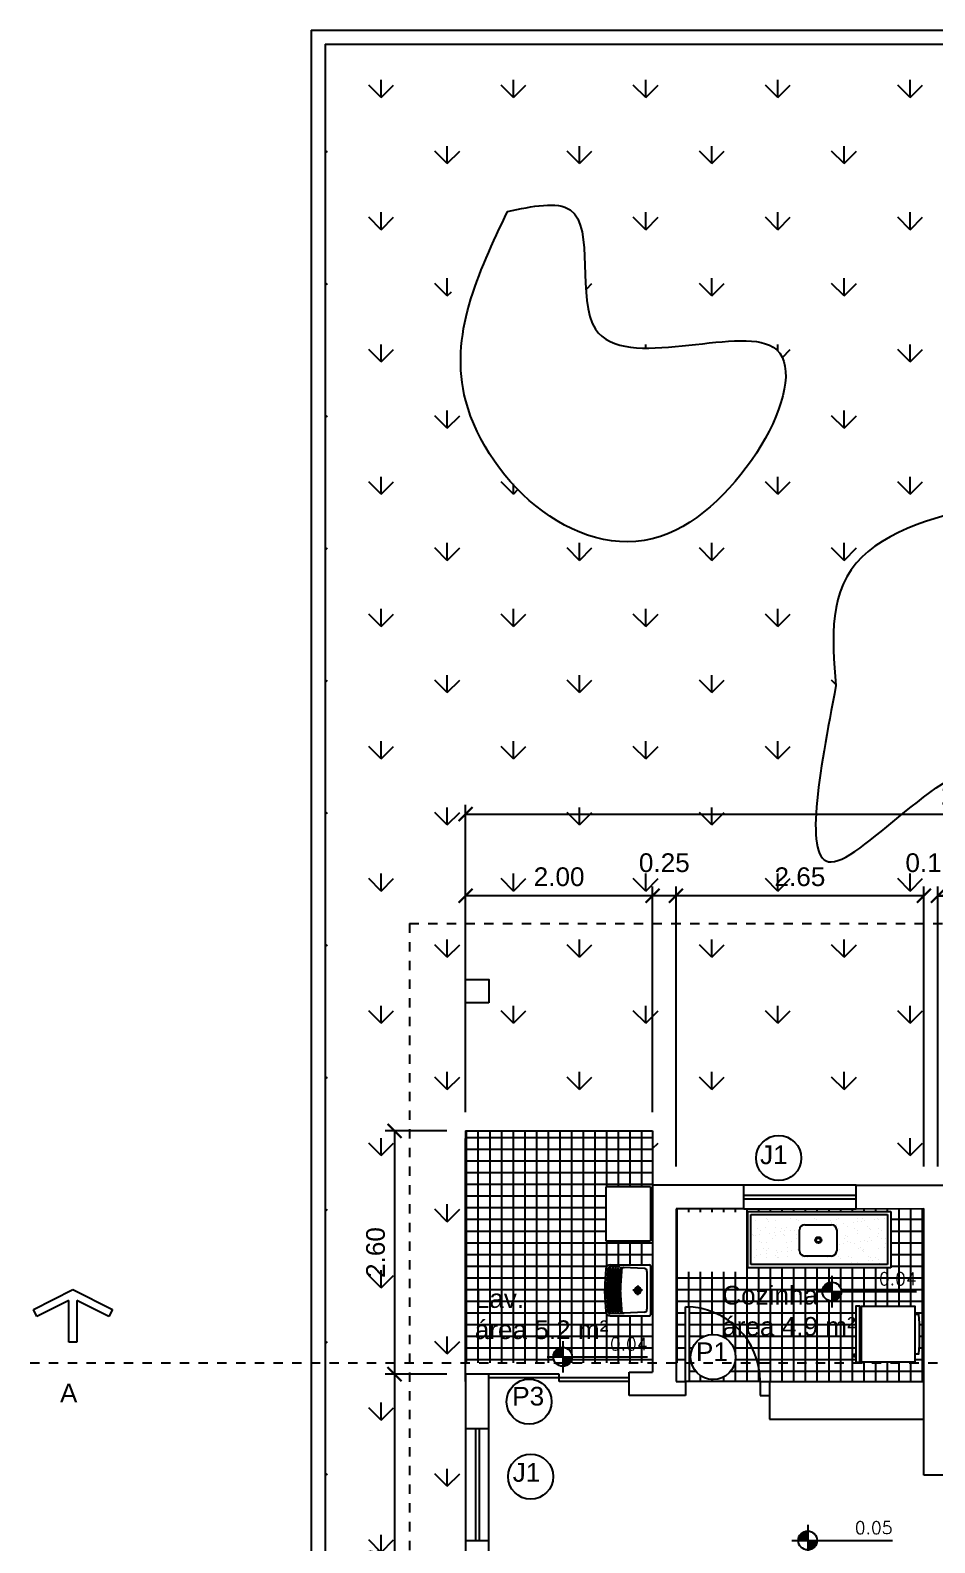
# Model space of a CAD drawing. Header units: inches. Extents: x -3 to 192, y -7 to 80.
# Drawn here: x 10.23 to 19.91, y 21.62 to 37.8 of the extents above; entities that cross this region are included whole.
import ezdxf
from ezdxf.enums import TextEntityAlignment as Align

# ---------------------------------------------------------------- set-up
doc = ezdxf.new("R2010")
doc.units = ezdxf.units.IN
doc.header["$LTSCALE"] = 0.001
doc.header["$MEASUREMENT"] = 0
doc.linetypes.add('ACAD_ISO10W100', pattern=[18, 12, -3, 0, -3])
doc.linetypes.add('HIDDEN2', pattern=[0.1875, 0.125, -0.0625])
for name, color, linetype in [('ESQUADRIAS', 3, 'Continuous'), ('HACHURA', 251, 'Continuous'), ('M', 7, 'Continuous'), ('MOBILIÁRIO', 1, 'Continuous'), ('PAREDES', 4, 'Continuous'), ('PISO', 2, 'Continuous'), ('PROJEÇÕES', 253, 'HIDDEN2'), ('SIMBOLOS', 1, 'Continuous'), ('TEXTOS E COTAS', 251, 'Continuous'), ('VEGETAÇÃO', 90, 'Continuous')]:
    doc.layers.add(name, color=color, linetype=linetype)
doc.styles.add('1 100 ANATOÇÕES', font='arial.ttf', dxfattribs={"height": 0.2})
doc.styles.add('ROMANS', font='romans')
doc.styles.get("Standard").update_dxf_attribs({"font": 'arial.ttf'})
doc.dimstyles.new('1 100 COTAS', dxfattribs={"dimtxt": 0.2, "dimasz": 0.15, "dimexe": 0.1, "dimexo": 0.2, "dimgap": 0.1, "dimtad": 1, "dimzin": 0, "dimdsep": 46, "dimtxsty": 'Standard', "dimblk": 'ARCHTICK', "dimcen": 0.09, "dimadec": 0, "dimazin": 0, "dimtfac": 1, "dimtofl": 0, "dimtmove": 2, "dimatfit": 3, "dimfxl": 1, "dimtolj": 1, "dimtzin": 0, "dimarcsym": 0})
pattern_1 = [(90, (-56.72496, -61.91794), (-0.7071068, 0.7071068), [0.1875, -1.2267136]), (45, (-56.725, -61.9179), (-0.707107, 0.707107), [0.1875, -0.8125]), (135, (-56.725, -61.9179), (-0.707107, -0.707107), [0.1875, -0.8125])]
pattern_2 = [(90, (-56.72496, -61.91794), (-0.125, 0), []), (180, (-56.72496, -61.91794), (-1e-17, -0.125), [])]

# ---------------------------------------------------------------- blocks, each defined once
blk = doc.blocks.new('geladeira_01')
for points in [[(0.201, -0.046), (0.201, -0.007), (0.111, 0), (-0.111, 0), (-0.201, -0.007), (-0.201, -0.046)], [(-0.265, -0.605), (-0.265, -0.591)], [(0.266, -0.591), (0.266, -0.605)]]:
    blk.add_lwpolyline(points)
for points in [[(0.285, -0.046), (0.285, -0.591), (-0.285, -0.591), (-0.285, -0.046)], [(0.285, -0.605), (-0.285, -0.605), (-0.285, -0.646), (0.285, -0.646)], [(0.206, -0.646), (0.206, -0.668), (0.228, -0.668), (0.228, -0.646)]]:
    blk.add_lwpolyline(points, close=True)
blk = doc.blocks.new('pia_05')
at = {"layer": 'MOBILIÁRIO', "linetype": 'Continuous'}
for p, q in [((-0.7, 0.55), (0.7, 0.55)), ((-0.7, 0), (-0.7, 0.55)), ((-0.67, 0.52), (0.67, 0.52)), ((-0.67, 0.03), (-0.67, 0.52)), ((-0.657, 0.511), (-0.657, 0.511)), ((-0.627, 0.467), (-0.627, 0.467)), ((-0.522, 0.481), (-0.522, 0.481)), ((-0.508, 0.468), (-0.508, 0.468)), ((-0.494, 0.456), (-0.494, 0.456)), ((-0.432, 0.466), (-0.432, 0.466)), ((-0.284, 0.481), (-0.284, 0.481)), ((-0.226, 0.474), (-0.226, 0.474)), ((-0.199, 0.462), (-0.199, 0.462)), ((-0.047, 0.482), (-0.047, 0.482)), ((-0.027, 0.476), (-0.027, 0.476)), ((0.106, 0.459), (0.106, 0.459)), ((0.12, 0.446), (0.12, 0.446)), ((0.168, 0.475), (0.168, 0.475)), ((0.19, 0.482), (0.19, 0.482)), ((0.337, 0.445), (0.337, 0.445)), ((0.349, 0.513), (0.349, 0.513)), ((0.374, 0.483), (0.374, 0.483)), ((0.377, 0.45), (0.377, 0.45)), ((0.416, 0.452), (0.416, 0.452)), ((0.428, 0.482), (0.428, 0.482)), ((0.439, 0.458), (0.439, 0.458)), ((0.543, 0.472), (0.543, 0.472)), ((0.573, 0.485), (0.573, 0.485)), ((0.582, 0.477), (0.582, 0.477)), ((0.644, 0.485), (0.644, 0.485)), ((0.645, 0.519), (0.645, 0.519)), ((0.665, 0.483), (0.665, 0.483)), ((0.67, 0.52), (0.67, 0.03)), ((0.7, 0.55), (0.7, 0)), ((-0.657, 0.328), (-0.657, 0.328)), ((-0.648, 0.315), (-0.648, 0.315)), ((-0.622, 0.32), (-0.622, 0.32)), ((-0.608, 0.384), (-0.608, 0.384)), ((-0.587, 0.323), (-0.587, 0.323)), ((-0.576, 0.364), (-0.576, 0.364)), ((-0.524, 0.396), (-0.524, 0.396)), ((-0.483, 0.337), (-0.483, 0.337)), ((-0.443, 0.342), (-0.443, 0.342)), ((-0.428, 0.395), (-0.428, 0.395)), ((-0.427, 0.319), (-0.427, 0.319)), ((-0.381, 0.35), (-0.381, 0.35)), ((-0.371, 0.384), (-0.371, 0.384)), ((-0.352, 0.325), (-0.352, 0.325)), ((-0.339, 0.364), (-0.339, 0.364)), ((-0.338, 0.312), (-0.338, 0.312)), ((-0.324, 0.398), (-0.324, 0.398)), ((-0.278, 0.364), (-0.278, 0.364)), ((-0.238, 0.369), (-0.238, 0.369)), ((-0.221, 0.327), (-0.221, 0.327)), ((-0.193, 0.164), (-0.193, 0.371)), ((-0.143, 0.421), (0.121, 0.421)), ((0.171, 0.371), (0.171, 0.164)), ((0.172, 0.423), (0.172, 0.423)), ((0.173, 0.328), (0.173, 0.328)), ((0.187, 0.385), (0.187, 0.385)), ((0.234, 0.431), (0.234, 0.431)), ((0.262, 0.316), (0.262, 0.316)), ((0.276, 0.407), (0.276, 0.407)), ((0.277, 0.303), (0.277, 0.303)), ((0.341, 0.386), (0.341, 0.386)), ((0.373, 0.365), (0.373, 0.365)), ((0.379, 0.336), (0.379, 0.336)), ((0.471, 0.406), (0.471, 0.406)), ((0.492, 0.383), (0.492, 0.383)), ((0.506, 0.37), (0.506, 0.37)), ((0.572, 0.309), (0.572, 0.309)), ((0.578, 0.338), (0.578, 0.338)), ((0.579, 0.386), (0.579, 0.386)), ((0.611, 0.366), (0.611, 0.366)), ((-0.617, 0.174), (-0.617, 0.174)), ((-0.581, 0.258), (-0.581, 0.258)), ((-0.567, 0.246), (-0.567, 0.246)), ((-0.546, 0.193), (-0.546, 0.193)), ((-0.519, 0.249), (-0.519, 0.249)), ((-0.514, 0.173), (-0.514, 0.173)), ((-0.501, 0.185), (-0.501, 0.185)), ((-0.46, 0.29), (-0.46, 0.29)), ((-0.422, 0.173), (-0.422, 0.173)), ((-0.413, 0.149), (-0.413, 0.149)), ((-0.373, 0.154), (-0.373, 0.154)), ((-0.32, 0.251), (-0.32, 0.251)), ((-0.311, 0.162), (-0.311, 0.162)), ((-0.309, 0.194), (-0.309, 0.194)), ((-0.277, 0.173), (-0.277, 0.173)), ((-0.271, 0.252), (-0.271, 0.252)), ((-0.223, 0.29), (-0.223, 0.29)), ((-0.217, 0.18), (-0.217, 0.18)), ((-0.208, 0.176), (-0.208, 0.176)), ((-0.196, 0.182), (-0.196, 0.182)), ((0.178, 0.182), (0.178, 0.182)), ((0.198, 0.174), (0.198, 0.174)), ((0.203, 0.23), (0.203, 0.23)), ((0.242, 0.235), (0.242, 0.235)), ((0.252, 0.291), (0.252, 0.291)), ((0.281, 0.26), (0.281, 0.26)), ((0.304, 0.243), (0.304, 0.243)), ((0.343, 0.242), (0.343, 0.242)), ((0.384, 0.189), (0.384, 0.189)), ((0.403, 0.195), (0.403, 0.195)), ((0.408, 0.257), (0.408, 0.257)), ((0.419, 0.173), (0.419, 0.173)), ((0.433, 0.16), (0.433, 0.16)), ((0.435, 0.175), (0.435, 0.175)), ((0.447, 0.262), (0.447, 0.262)), ((0.475, 0.26), (0.475, 0.26)), ((0.489, 0.292), (0.489, 0.292)), ((0.509, 0.27), (0.509, 0.27)), ((0.583, 0.192), (0.583, 0.192)), ((0.613, 0.284), (0.613, 0.284)), ((0.64, 0.195), (0.64, 0.195)), ((0.648, 0.24), (0.648, 0.24)), ((0.652, 0.289), (0.652, 0.289)), ((0.662, 0.227), (0.662, 0.227)), ((0.7, 0), (-0.7, 0)), ((0.67, 0.03), (-0.67, 0.03)), ((-0.654, 0.048), (-0.654, 0.048)), ((-0.64, 0.036), (-0.64, 0.036)), ((-0.636, 0.099), (-0.636, 0.099)), ((-0.618, 0.122), (-0.618, 0.122)), ((-0.578, 0.127), (-0.578, 0.127)), ((-0.516, 0.135), (-0.516, 0.135)), ((-0.514, 0.102), (-0.514, 0.102)), ((-0.425, 0.115), (-0.425, 0.115)), ((-0.411, 0.102), (-0.411, 0.102)), ((-0.399, 0.099), (-0.399, 0.099)), ((-0.344, 0.042), (-0.344, 0.042)), ((-0.315, 0.105), (-0.315, 0.105)), ((-0.212, 0.033), (-0.212, 0.033)), ((-0.161, 0.1), (-0.161, 0.1)), ((0.121, 0.114), (-0.143, 0.114)), ((-0.12, 0.104), (-0.12, 0.104)), ((-0.115, 0.109), (-0.115, 0.109)), ((-0.039, 0.039), (-0.039, 0.039)), ((-0.012, 0.036), (-0.012, 0.036)), ((0.076, 0.1), (0.076, 0.1)), ((0.086, 0.111), (0.086, 0.111)), ((0.183, 0.035), (0.183, 0.035)), ((0.19, 0.106), (0.19, 0.106)), ((0.204, 0.093), (0.204, 0.093)), ((0.27, 0.032), (0.27, 0.032)), ((0.273, 0.042), (0.273, 0.042)), ((0.285, 0.114), (0.285, 0.114)), ((0.312, 0.047), (0.312, 0.047)), ((0.313, 0.1), (0.313, 0.1)), ((0.374, 0.055), (0.374, 0.055)), ((0.388, 0.042), (0.388, 0.042)), ((0.478, 0.069), (0.478, 0.069)), ((0.48, 0.113), (0.48, 0.113)), ((0.499, 0.099), (0.499, 0.099)), ((0.518, 0.074), (0.518, 0.074)), ((0.551, 0.101), (0.551, 0.101)), ((0.58, 0.082), (0.58, 0.082)), ((0.588, 0.045), (0.588, 0.045))]:
    blk.add_line(p, q, dxfattribs=at)
for radius in [0.03, 0.02]:
    blk.add_circle((-0.009, 0.27), radius, dxfattribs=at)
for centre, start, end in [((-0.143, 0.371), 90, 180), ((0.121, 0.371), 0, 90), ((-0.143, 0.164), 180, 270), ((0.121, 0.164), 270, 0)]:
    blk.add_arc(centre, 0.05, start, end, dxfattribs=at)
blk = doc.blocks.new('TANQUES 18 LITROS')
for p, q in [((3515.5, 1556.6), (3515.5, 1598.9)), ((3516.5, 1599.9), (3569.1, 1599.9)), ((3519.4, 1593), (3518.4, 1571.4)), ((3522.5, 1596), (3563.1, 1596)), ((3566.3, 1593), (3567.2, 1571.4)), ((3570.1, 1556.6), (3570.1, 1598.9)), ((3518.2, 1567.1), (3518.4, 1571.7)), ((3521.1, 1568.9), (3520.6, 1568.9)), ((3564.5, 1568.9), (3565, 1568.9)), ((3567.4, 1567.1), (3567.2, 1571.7)), ((3518.2, 1567.1), (3517.8, 1556.8)), ((3539.5, 1553), (3542.8, 1553)), ((3539.7, 1554.6), (3542.8, 1554.6)), ((3539.9, 1556.3), (3542.8, 1556.3)), ((3540, 1557.4), (3542.8, 1557.4)), ((3540.2, 1559.1), (3542.8, 1559.1)), ((3540.3, 1560.2), (3542.8, 1560.2)), ((3540.5, 1561.9), (3542.8, 1561.9)), ((3540.6, 1562.9), (3542.8, 1562.9)), ((3540.8, 1564.7), (3542.8, 1564.7)), ((3541, 1565.9), (3542.8, 1565.9)), ((3541.2, 1567.6), (3542.8, 1567.6)), ((3544.5, 1567.6), (3542.8, 1567.6)), ((3544.7, 1565.9), (3542.8, 1565.9)), ((3544.8, 1564.7), (3542.8, 1564.7)), ((3545, 1562.9), (3542.8, 1562.9)), ((3545.1, 1561.9), (3542.8, 1561.9)), ((3545.3, 1560.2), (3542.8, 1560.2)), ((3545.4, 1559.1), (3542.8, 1559.1)), ((3545.6, 1557.4), (3542.8, 1557.4)), ((3545.7, 1556.3), (3542.8, 1556.3)), ((3545.9, 1554.6), (3542.8, 1554.6)), ((3546.1, 1553), (3542.8, 1553)), ((3567.4, 1567.1), (3567.8, 1556.8)), ((3539.3, 1550.9), (3542.8, 1550.9)), ((3546.3, 1550.9), (3542.8, 1550.9))]:
    blk.add_line(p, q)
at = {"ltscale": 4}
for p, q in [((3537.7, 1586.2), (3542.8, 1586.2)), ((3542.8, 1591.3), (3542.8, 1581)), ((3548, 1586.2), (3542.8, 1586.2))]:
    blk.add_line(p, q, dxfattribs=at)
for centre, radius, start, end in [((3516.5, 1598.9), 1, 90, 180), ((3522.5, 1592.9), 3.15, 90, 177.5085), ((3542.8, 1586.2), 3.58, 90, 270), ((3542.8, 1586.2), 2.3, 90, 270), ((3542.8, 1586.2), 3.58, 270, 90), ((3542.8, 1586.2), 2.3, 270, 90), ((3563.1, 1592.9), 3.15, 2.4915, 90), ((3569.1, 1598.9), 1, 0, 90), ((3520.8, 1571.3), 2.36, 177.5085, 264.9953), ((3520.9, 1568.1), 0.893, 97.8745, 279.6393), ((3573.2, 2208.6), 641.8, 265.3505, 267.1409), ((3512.5, 2208.6), 641.8, 272.8591, 274.6495), ((3564.8, 1568.1), 0.893, 260.3607, 82.1255), ((3564.8, 1571.3), 2.36, 275.0047, 2.4915), ((3520, 1556.7), 4.52, 179.4533, 257.4084), ((3520.1, 1556.7), 2.36, 177.5085, 265.3505), ((3520.1, 1556.7), 0.867, 82.2737, 268.4273), ((3520.2, 1559.6), 0.889, 76.4468, 274.2542), ((3520.4, 1562.4), 0.898, 69.8209, 280.8801), ((3520.6, 1565.1), 0.9, 69.465, 281.236), ((3573.2, 2208.6), 656.5, 265.3505, 267.0636), ((3573.2, 2208.6), 654.9, 265.3505, 267.0717), ((3573.2, 2208.6), 653.2, 265.3505, 267.0807), ((3573.2, 2208.6), 652.1, 265.3505, 267.0864), ((3573.2, 2208.6), 649.3, 265.3505, 267.1012), ((3573.2, 2208.6), 650.3, 265.3505, 267.0956), ((3573.2, 2208.6), 647.5, 265.3505, 267.1103), ((3573.2, 2208.6), 646.5, 265.3505, 267.1159), ((3573.2, 2208.6), 644.8, 265.3505, 267.1251), ((3573.2, 2208.6), 643.6, 265.3505, 267.1315), ((3512.5, 2208.6), 643.6, 272.8685, 274.6495), ((3512.5, 2208.6), 644.8, 272.8749, 274.6495), ((3512.5, 2208.6), 646.5, 272.8841, 274.6495), ((3512.5, 2208.6), 647.5, 272.8897, 274.6495), ((3512.5, 2208.6), 649.3, 272.8988, 274.6495), ((3512.5, 2208.6), 650.3, 272.9044, 274.6495), ((3512.5, 2208.6), 652.1, 272.9136, 274.6495), ((3512.5, 2208.6), 653.2, 272.9193, 274.6495), ((3512.5, 2208.6), 654.9, 272.9283, 274.6495), ((3512.5, 2208.6), 656.5, 272.9364, 274.6495), ((3565, 1565.1), 0.9, 258.764, 110.535), ((3565.3, 1562.4), 0.898, 259.1199, 110.1791), ((3565.4, 1559.6), 0.889, 265.7458, 103.5532), ((3565.5, 1556.7), 0.867, 271.5727, 97.7263), ((3565.5, 1556.7), 2.36, 274.6495, 2.4915), ((3565.6, 1556.7), 4.52, 282.5916, 0.5467), ((3573.2, 2208.6), 658.6, 265.2858, 267.0528), ((3512.5, 2208.6), 658.6, 272.9472, 274.7142)]:
    blk.add_arc(centre, radius, start, end)
blk = doc.blocks.new('Cota002')
at = {"layer": 'SIMBOLOS'}
for p, q in [((0, 0.25), (0, -0.25)), ((-0.25, 0), (1.35, 0))]:
    blk.add_line(p, q, dxfattribs=at)
at = {"layer": 'SIMBOLOS', "const_width": 0.15}
for points in [[(0, 0.075, 0.414214), (-0.075, 0, 1)], [(0, -0.075, 0.414214), (0.075, 0, 1)]]:
    blk.add_lwpolyline(points, format="xyb", dxfattribs=at)
at = {"layer": 'SIMBOLOS'}
blk.add_circle((0, 0), 0.15, dxfattribs=at)
at = {"layer": 'SIMBOLOS', "color": 7, "style": 'ROMANS'}
blk.add_attdef('COTA', text='', height=0.2, dxfattribs=at).set_placement((1.35, 0.104), align=Align.RIGHT)
blk = doc.blocks.new('_ArchTick')
at = {"color": 0, "linetype": 'ByBlock', "const_width": 0.15}
blk.add_lwpolyline([(-0.5, -0.5), (0.5, 0.5)], dxfattribs=at)
blk = doc.blocks.new('*D18')
at = {"layer": 'Defpoints', "color": 0, "transparency": 16777216}
for p in [(19.939, 28.542), (22.539, 27.646), (19.939, 25.446)]:
    blk.add_point(p, dxfattribs=at)
at = {"layer": 'TEXTOS E COTAS', "color": 0, "lineweight": -2, "transparency": 16777216}
for p, q in [((19.939, 25.646), (19.939, 28.642)), ((22.539, 27.846), (22.539, 28.642)), ((22.539, 28.542), (19.939, 28.542))]:
    blk.add_line(p, q, dxfattribs=at)
at = {"layer": 'TEXTOS E COTAS', "color": 0, "lineweight": -2, "transparency": 16777216, "xscale": 0.15, "yscale": 0.15, "zscale": 0.15, "rotation": 180}
blk.add_blockref('_ArchTick', (19.939, 28.542), dxfattribs=at)
at = {"layer": 'TEXTOS E COTAS', "color": 0, "lineweight": -2, "transparency": 16777216, "xscale": 0.15, "yscale": 0.15, "zscale": 0.15}
blk.add_blockref('_ArchTick', (22.539, 28.542), dxfattribs=at)
at = {"layer": 'TEXTOS E COTAS', "color": 0, "transparency": 16777216, "insert": (21.239, 28.744), "char_height": 0.2, "attachment_point": 5}
blk.add_mtext('\\A1;2.60', dxfattribs=at)
blk = doc.blocks.new('*D19')
at = {"layer": 'Defpoints', "color": 0, "transparency": 16777216}
for p in [(19.789, 28.542), (19.789, 25.446), (19.939, 25.446)]:
    blk.add_point(p, dxfattribs=at)
at = {"layer": 'TEXTOS E COTAS', "color": 0, "lineweight": -2, "transparency": 16777216}
for p, q in [((19.789, 25.646), (19.789, 28.642)), ((19.939, 25.646), (19.939, 28.642)), ((19.789, 28.542), (19.639, 28.542)), ((19.939, 28.542), (20.089, 28.542))]:
    blk.add_line(p, q, dxfattribs=at)
at = {"layer": 'TEXTOS E COTAS', "color": 0, "lineweight": -2, "transparency": 16777216, "xscale": 0.15, "yscale": 0.15, "zscale": 0.15}
blk.add_blockref('_ArchTick', (19.789, 28.542), dxfattribs=at)
at = {"layer": 'TEXTOS E COTAS', "color": 0, "lineweight": -2, "transparency": 16777216, "xscale": 0.15, "yscale": 0.15, "zscale": 0.15, "rotation": 180}
blk.add_blockref('_ArchTick', (19.939, 28.542), dxfattribs=at)
at = {"layer": 'TEXTOS E COTAS', "color": 0, "transparency": 16777216, "insert": (19.864, 28.894), "char_height": 0.2, "attachment_point": 5}
blk.add_mtext('\\A1;0.15', dxfattribs=at)
blk = doc.blocks.new('*D20')
at = {"layer": 'Defpoints', "color": 0, "transparency": 16777216}
for p in [(17.139, 28.542), (17.139, 26.028), (19.789, 25.446)]:
    blk.add_point(p, dxfattribs=at)
at = {"layer": 'TEXTOS E COTAS', "color": 0, "lineweight": -2, "transparency": 16777216}
for p, q in [((17.139, 26.228), (17.139, 28.642)), ((19.789, 25.646), (19.789, 28.642)), ((19.789, 28.542), (17.139, 28.542))]:
    blk.add_line(p, q, dxfattribs=at)
at = {"layer": 'TEXTOS E COTAS', "color": 0, "lineweight": -2, "transparency": 16777216, "xscale": 0.15, "yscale": 0.15, "zscale": 0.15, "rotation": 180}
blk.add_blockref('_ArchTick', (17.139, 28.542), dxfattribs=at)
at = {"layer": 'TEXTOS E COTAS', "color": 0, "lineweight": -2, "transparency": 16777216, "xscale": 0.15, "yscale": 0.15, "zscale": 0.15}
blk.add_blockref('_ArchTick', (19.789, 28.542), dxfattribs=at)
at = {"layer": 'TEXTOS E COTAS', "color": 0, "transparency": 16777216, "insert": (18.464, 28.744), "char_height": 0.2, "attachment_point": 5}
blk.add_mtext('\\A1;2.65', dxfattribs=at)
blk = doc.blocks.new('*D21')
at = {"layer": 'Defpoints', "color": 0, "transparency": 16777216}
for p in [(16.889, 28.542), (16.889, 26.027), (17.139, 25.446)]:
    blk.add_point(p, dxfattribs=at)
at = {"layer": 'TEXTOS E COTAS', "color": 0, "lineweight": -2, "transparency": 16777216}
for p, q in [((16.889, 26.227), (16.889, 28.642)), ((17.139, 25.646), (17.139, 28.642)), ((17.139, 28.542), (16.889, 28.542))]:
    blk.add_line(p, q, dxfattribs=at)
at = {"layer": 'TEXTOS E COTAS', "color": 0, "lineweight": -2, "transparency": 16777216, "xscale": 0.15, "yscale": 0.15, "zscale": 0.15, "rotation": 180}
blk.add_blockref('_ArchTick', (16.889, 28.542), dxfattribs=at)
at = {"layer": 'TEXTOS E COTAS', "color": 0, "lineweight": -2, "transparency": 16777216, "xscale": 0.15, "yscale": 0.15, "zscale": 0.15}
blk.add_blockref('_ArchTick', (17.139, 28.542), dxfattribs=at)
at = {"layer": 'TEXTOS E COTAS', "color": 0, "transparency": 16777216, "insert": (17.014, 28.894), "char_height": 0.2, "attachment_point": 5}
blk.add_mtext('\\A1;0.25', dxfattribs=at)
blk = doc.blocks.new('*D22')
at = {"layer": 'Defpoints', "color": 0, "transparency": 16777216}
for p in [(14.889, 28.542), (14.889, 26.027), (16.889, 26.027)]:
    blk.add_point(p, dxfattribs=at)
at = {"layer": 'TEXTOS E COTAS', "color": 0, "lineweight": -2, "transparency": 16777216}
for p, q in [((14.889, 26.227), (14.889, 28.642)), ((16.889, 26.227), (16.889, 28.642)), ((16.889, 28.542), (14.889, 28.542))]:
    blk.add_line(p, q, dxfattribs=at)
at = {"layer": 'TEXTOS E COTAS', "color": 0, "lineweight": -2, "transparency": 16777216, "xscale": 0.15, "yscale": 0.15, "zscale": 0.15, "rotation": 180}
blk.add_blockref('_ArchTick', (14.889, 28.542), dxfattribs=at)
at = {"layer": 'TEXTOS E COTAS', "color": 0, "lineweight": -2, "transparency": 16777216, "xscale": 0.15, "yscale": 0.15, "zscale": 0.15}
blk.add_blockref('_ArchTick', (16.889, 28.542), dxfattribs=at)
at = {"layer": 'TEXTOS E COTAS', "color": 0, "transparency": 16777216, "insert": (15.889, 28.744), "char_height": 0.2, "attachment_point": 5}
blk.add_mtext('\\A1;2.00', dxfattribs=at)
blk = doc.blocks.new('*D23')
at = {"layer": 'Defpoints', "color": 0, "transparency": 16777216}
for p in [(25.739, 29.414), (25.739, 27.646), (14.889, 26.027)]:
    blk.add_point(p, dxfattribs=at)
at = {"layer": 'TEXTOS E COTAS', "color": 0, "lineweight": -2, "transparency": 16777216}
for p, q in [((14.889, 26.227), (14.889, 29.514)), ((25.739, 27.846), (25.739, 29.514)), ((14.889, 29.414), (25.739, 29.414))]:
    blk.add_line(p, q, dxfattribs=at)
at = {"layer": 'TEXTOS E COTAS', "color": 0, "lineweight": -2, "transparency": 16777216, "xscale": 0.15, "yscale": 0.15, "zscale": 0.15, "rotation": 180}
blk.add_blockref('_ArchTick', (14.889, 29.414), dxfattribs=at)
at = {"layer": 'TEXTOS E COTAS', "color": 0, "lineweight": -2, "transparency": 16777216, "xscale": 0.15, "yscale": 0.15, "zscale": 0.15}
blk.add_blockref('_ArchTick', (25.739, 29.414), dxfattribs=at)
at = {"layer": 'TEXTOS E COTAS', "color": 0, "transparency": 16777216, "insert": (20.314, 29.616), "char_height": 0.2, "attachment_point": 5}
blk.add_mtext('\\A1;10.85', dxfattribs=at)
blk = doc.blocks.new('*D36')
at = {"layer": 'Defpoints', "color": 0, "transparency": 16777216}
for p in [(14.889, 26.027), (14.129, 23.427), (14.889, 23.427)]:
    blk.add_point(p, dxfattribs=at)
at = {"layer": 'TEXTOS E COTAS', "color": 0, "lineweight": -2, "transparency": 16777216}
for p, q in [((14.689, 26.027), (14.029, 26.027)), ((14.129, 26.027), (14.129, 23.427)), ((14.689, 23.427), (14.029, 23.427))]:
    blk.add_line(p, q, dxfattribs=at)
at = {"layer": 'TEXTOS E COTAS', "color": 0, "lineweight": -2, "transparency": 16777216, "xscale": 0.15, "yscale": 0.15, "zscale": 0.15}
for p, rotation in [((14.129, 26.027), 90), ((14.129, 23.427), 270)]:
    blk.add_blockref('_ArchTick', p, dxfattribs=dict(at, rotation=rotation))
at = {"layer": 'TEXTOS E COTAS', "color": 0, "transparency": 16777216, "insert": (13.927, 24.727), "char_height": 0.2, "attachment_point": 5, "rotation": 90}
blk.add_mtext('\\A1;2.60', dxfattribs=at)
blk = doc.blocks.new('*D37')
at = {"layer": 'Defpoints', "color": 0, "transparency": 16777216}
for p in [(14.889, 23.427), (14.129, 19.147), (15.139, 19.147)]:
    blk.add_point(p, dxfattribs=at)
at = {"layer": 'TEXTOS E COTAS', "color": 0, "lineweight": -2, "transparency": 16777216}
for p, q in [((14.689, 23.427), (14.029, 23.427)), ((14.129, 23.427), (14.129, 19.147)), ((14.939, 19.147), (14.029, 19.147))]:
    blk.add_line(p, q, dxfattribs=at)
at = {"layer": 'TEXTOS E COTAS', "color": 0, "lineweight": -2, "transparency": 16777216, "xscale": 0.15, "yscale": 0.15, "zscale": 0.15}
for p, rotation in [((14.129, 23.427), 90), ((14.129, 19.147), 270)]:
    blk.add_blockref('_ArchTick', p, dxfattribs=dict(at, rotation=rotation))
at = {"layer": 'TEXTOS E COTAS', "color": 0, "transparency": 16777216, "insert": (13.927, 21.287), "char_height": 0.2, "attachment_point": 5, "rotation": 90}
blk.add_mtext('\\A1;4.28', dxfattribs=at)

msp = doc.modelspace()

# ---------------------------------------------------------------- hatches: boundary and pattern name
at = {"layer": 'HACHURA'}
h = msp.add_hatch(dxfattribs=at)
h.set_pattern_fill('ANSI37', color=8, angle=45)
h.set_pattern_definition(pattern_2)
h.paths.add_polyline_path([(16.889, 25.947), (16.889, 26.027), (14.889, 26.027), (14.889, 25.947), (14.889, 23.547), (15.851, 23.547, -0.177814), (15.827, 23.612, -1), (16.028, 23.612, -0.177814), (16.004, 23.547), (16.889, 23.547)])
h.paths.add_polyline_path([(16.388, 25.431), (16.868, 25.431), (16.868, 24.851), (16.388, 24.851)], flags=16)
h.paths.add_polyline_path([(16.434, 24.595), (16.856, 24.595, -0.414214), (16.866, 24.585), (16.866, 24.059, -0.414214), (16.856, 24.049), (16.435, 24.049, -0.353899), (16.39, 24.085, -0.00771), (16.377, 24.287), (16.377, 24.323), (16.377, 24.358, -0.00771), (16.39, 24.56, -0.348539)], flags=16)
h.paths.add_polyline_path([(16.557, 24.1), (16.557, 24.106, -1.274467), (16.539, 24.104, -0.007771), (16.526, 24.304), (16.526, 24.322), (16.526, 24.341, -0.007771), (16.539, 24.541, -1.015521), (16.557, 24.543), (16.557, 24.545, -0.386371), (16.581, 24.566), (16.539, 24.568), (16.435, 24.573, 0.403225), (16.411, 24.551, 0.007475), (16.398, 24.355), (16.398, 24.322), (16.398, 24.29, 0.007475), (16.411, 24.094, 0.403225), (16.435, 24.072), (16.539, 24.077), (16.583, 24.079, -0.415807)], flags=0)
h.paths.add_polyline_path([(16.444, 24.548, 0.00755), (16.431, 24.352), (16.431, 24.322), (16.431, 24.293, 0.00755), (16.444, 24.097, -1.055197), (16.427, 24.095, -0.00751), (16.414, 24.292), (16.414, 24.322), (16.414, 24.353, -0.00751), (16.427, 24.55, -1.055197)], flags=0)
h.paths.add_polyline_path([(16.455, 24.547, -1.168859), (16.472, 24.546, 0.007615), (16.459, 24.348), (16.459, 24.322), (16.459, 24.297, 0.007615), (16.472, 24.099, -1.168859), (16.455, 24.098, -0.007575), (16.442, 24.295), (16.442, 24.322), (16.442, 24.35, -0.007575)], flags=0)
h.paths.add_polyline_path([(16.483, 24.545, -1.315771), (16.5, 24.544, 0.007679), (16.487, 24.345), (16.487, 24.322), (16.487, 24.3, 0.007679), (16.5, 24.101, -1.315771), (16.483, 24.1, -0.007639), (16.47, 24.298), (16.47, 24.322), (16.47, 24.347, -0.007639)], flags=0)
h.paths.add_polyline_path([(16.51, 24.543, -1.32429), (16.528, 24.542, 0.007743), (16.515, 24.342), (16.515, 24.322), (16.515, 24.303, 0.007743), (16.528, 24.103, -1.32429), (16.51, 24.102, -0.007703), (16.497, 24.301), (16.497, 24.322), (16.497, 24.344, -0.007703)], flags=0)
h.paths.add_polyline_path([(16.694, 24.322, -1), (16.765, 24.322, -1)], flags=0)
h.paths.add_polyline_path([(16.707, 24.322, -1), (16.753, 24.322, -1)], flags=0)
h.paths.add_polyline_path([(16.385, 23.648), (16.868, 23.648), (16.868, 23.85), (16.385, 23.85)], flags=24)
h.paths.add_polyline_path([(14.916, 23.692), (16.455, 23.692), (16.455, 24.438), (14.916, 24.438)], flags=24)
h = msp.add_hatch(dxfattribs=at)
h.set_pattern_fill('ANSI37', color=8, angle=45)
h.set_pattern_definition(pattern_2)
h.paths.add_polyline_path([(19.789, 23.547), (19.789, 25.197), (19.064, 25.196), (17.864, 25.196), (17.139, 25.196), (17.139, 23.547), (17.239, 23.547), (17.239, 24.147), (17.279, 24.147), (17.279, 24.146, -0.328116), (18.014, 23.547)])
h.paths.add_polyline_path([(19.039, 23.637), (19.062, 23.637), (19.062, 24.153), (19.106, 24.153), (19.106, 24.133), (19.121, 24.133), (19.121, 24.153), (19.694, 24.153), (19.694, 24.065), (19.736, 24.065), (19.743, 23.971), (19.743, 23.737), (19.736, 23.642), (19.694, 23.642), (19.694, 23.553), (19.121, 23.553), (19.121, 23.574), (19.106, 23.574), (19.106, 23.553), (19.062, 23.553), (19.062, 23.614), (19.039, 23.614)], flags=16)
h.paths.add_polyline_path([(18.704, 24.309, -1), (18.906, 24.309, -1)], flags=16)
h.paths.add_polyline_path([(18.805, 24.309), (18.755, 24.309, -0.414214), (18.805, 24.36), (18.805, 24.309), (18.856, 24.309, -0.414214), (18.805, 24.259)], flags=0)
h.paths.add_polyline_path([(17.908, 24.565), (17.908, 25.165), (19.435, 25.165), (19.435, 24.565)], flags=16)
h.paths.add_polyline_path([(17.94, 24.597), (17.94, 25.132), (19.402, 25.132), (19.402, 24.597)], flags=0)
h.paths.add_polyline_path([(18.516, 24.689, -0.414214), (18.461, 24.744), (18.461, 24.97, -0.414214), (18.516, 25.024), (18.803, 25.024, -0.414214), (18.858, 24.97), (18.858, 24.744, -0.414214), (18.803, 24.689)], flags=0)
h.paths.add_polyline_path([(17.888, 24.55), (17.801, 24.55), (17.801, 24.522), (17.241, 24.522), (17.241, 24.55), (17.153, 24.55), (17.153, 25.159), (17.888, 25.159)], flags=16)
h.paths.add_polyline_path([(17.804, 24.592), (17.804, 24.592), (17.568, 24.592), (17.474, 24.592), (17.237, 24.592, -0.414214), (17.195, 24.634), (17.195, 24.634), (17.195, 24.854), (17.195, 25.075, -0.411558), (17.237, 25.117), (17.474, 25.117), (17.568, 25.117), (17.804, 25.117, -0.416874), (17.846, 25.075), (17.846, 25.075), (17.846, 25.064), (17.846, 24.644), (17.846, 24.634, -0.414214)], flags=0)
h.paths.add_polyline_path([(18.629, 24.859, -1), (18.694, 24.859, -1)], flags=0)
h.paths.add_polyline_path([(18.64, 24.859, -1), (18.683, 24.859, -1)], flags=0)
h.paths.add_polyline_path([(17.643, 24.723, -1), (17.729, 24.723, -1)], flags=0)
h.paths.add_polyline_path([(17.657, 24.723, -1), (17.715, 24.723, -1)], flags=0)
h.paths.add_polyline_path([(17.628, 24.985, -1), (17.743, 24.985, -1)], flags=0)
h.paths.add_polyline_path([(17.642, 24.985, -1), (17.729, 24.985, -1)], flags=0)
h.paths.add_polyline_path([(17.313, 24.723, -1), (17.399, 24.723, -1)], flags=0)
h.paths.add_polyline_path([(17.327, 24.723, -1), (17.385, 24.723, -1)], flags=0)
h.paths.add_polyline_path([(17.298, 24.985, -1), (17.413, 24.985, -1)], flags=0)
h.paths.add_polyline_path([(17.312, 24.985, -1), (17.399, 24.985, -1)], flags=0)
h.paths.add_polyline_path([(17.279, 24.146), (17.279, 23.547), (17.303, 23.547, -0.066875), (17.295, 23.61, -1), (17.776, 23.61, -0.066875), (17.768, 23.547), (18.014, 23.547, 0.328116)], flags=17)
h.paths.add_polyline_path([(17.57, 23.724), (19.102, 23.724), (19.102, 24.47), (17.57, 24.47)], flags=25)
h = msp.add_hatch(dxfattribs=at)
h.set_pattern_fill('ANSI37', color=8, angle=45)
h.set_pattern_definition(pattern_2)
h.paths.add_polyline_path([(18.014, 23.547), (17.768, 23.547, -0.763123), (17.303, 23.547), (17.279, 23.547), (17.279, 23.347), (18.039, 23.347, 0.063231)])
h.paths.add_polyline_path([(19.789, 23.547), (18.014, 23.547, -0.063231), (18.039, 23.347), (18.139, 23.347), (19.789, 23.347)])
at = {"layer": 'VEGETAÇÃO'}
h = msp.add_hatch(dxfattribs=at)
h.set_pattern_fill('GRASS', color=3)
h.set_pattern_definition(pattern_1)
h.paths.add_polyline_path([(27.239, 37.646), (13.389, 37.646), (13.389, 23.547), (14.289, 23.547), (14.289, 28.246), (26.339, 28.246), (26.339, 23.547), (27.239, 23.547), (27.239, 32.692), (23.723, 31.397), (24.273, 31.397), (24.273, 30.497), (23.173, 30.497), (23.173, 31.397), (23.723, 31.397), (27.239, 32.692)])
edge = h.paths.add_edge_path(flags=16)
edge.add_spline(control_points=[(22.724, 35.156), (22.556, 35.486), (22.144, 36.489), (19.661, 34.058), (23.169, 34.24), (21.623, 30.896), (24.077, 33.034), (26.856, 31.824), (25.034, 35.798), (23.639, 33.624), (22.987, 34.637), (22.724, 35.156)], knot_values=[0, 0, 0, 0, 0.892501, 2.841416, 4.644979, 6.481296, 8.457964, 10.275604, 12.768208, 13.928343, 15.334897, 15.334897, 15.334897, 15.334897], degree=3, periodic=0)
edge = h.paths.add_edge_path(flags=16)
edge.add_spline(control_points=[(15.338, 35.858), (14.643, 35.562), (14.536, 33.489), (16.966, 31.266), (19.272, 35.241), (15.739, 33.808), (16.424, 36.045), (15.563, 35.954), (15.338, 35.858)], knot_values=[0, 0, 0, 0, 2.072898, 4.664562, 6.948367, 8.855828, 10.159437, 10.829455, 10.829455, 10.829455, 10.829455], degree=3, periodic=0)
edge = h.paths.add_edge_path(flags=16)
edge.add_spline(control_points=[(18.849, 30.789), (18.883, 31.384), (18.625, 32.649), (22.649, 33.015), (20.058, 30.603), (24.766, 30.968), (21.48, 27.601), (20.872, 31.074), (18.219, 27.753), (18.803, 29.991), (18.849, 30.789)], knot_values=[0, 0, 0, 0, 1.405013, 3.909644, 5.096052, 7.537257, 9.68324, 11.328993, 13.464511, 15.351798, 15.351798, 15.351798, 15.351798], degree=3, periodic=0)
h.paths.add_polyline_path([(25.292, 28.687), (25.936, 28.687), (25.936, 29.099), (25.292, 29.099)], flags=24)
h.paths.add_polyline_path([(23.944, 28.537), (24.588, 28.537), (24.588, 28.949), (23.944, 28.949)], flags=24)
h.paths.add_polyline_path([(22.342, 28.687), (22.986, 28.687), (22.986, 29.099), (22.342, 29.099)], flags=24)
h.paths.add_polyline_path([(20.92, 28.537), (21.564, 28.537), (21.564, 28.949), (20.92, 28.949)], flags=24)
h.paths.add_polyline_path([(19.542, 28.687), (20.186, 28.687), (20.186, 29.099), (19.542, 29.099)], flags=24)
h.paths.add_polyline_path([(18.144, 28.537), (18.788, 28.537), (18.788, 28.949), (18.144, 28.949)], flags=24)
h.paths.add_polyline_path([(16.692, 28.687), (17.336, 28.687), (17.336, 29.099), (16.692, 29.099)], flags=24)
h.paths.add_polyline_path([(15.57, 28.537), (16.214, 28.537), (16.214, 28.949), (15.57, 28.949)], flags=24)
h.paths.add_polyline_path([(19.905, 29.409), (20.704, 29.409), (20.704, 29.821), (19.905, 29.821)], flags=24)
h.paths.add_polyline_path([(26.547, 24.249), (26.547, 24.892), (26.135, 24.892), (26.135, 24.249)], flags=24)
h.paths.add_polyline_path([(26.555, 25.726), (26.555, 26.37), (26.143, 26.37), (26.143, 25.726)], flags=24)
h.paths.add_polyline_path([(26.603, 27.199), (26.603, 27.842), (26.19, 27.842), (26.19, 27.199)], flags=24)
h.paths.add_polyline_path([(14.134, 24.407), (14.134, 25.051), (13.722, 25.051), (13.722, 24.407)], flags=24)
h = msp.add_hatch(dxfattribs=at)
h.set_pattern_fill('GRASS', color=3)
h.set_pattern_definition(pattern_1)
h.paths.add_polyline_path([(26.339, 23.547), (24.539, 23.547), (24.539, 22.746), (24.539, 20.647), (24.539, 19.847), (24.539, 18.897), (21.989, 18.897), (20.789, 18.897), (20.089, 18.897), (20.089, 18.297), (26.339, 18.297)])
h.paths.add_polyline_path([(18.289, 18.897), (17.239, 18.897), (16.039, 18.897), (14.889, 18.897), (14.889, 18.297), (18.289, 18.297)])
h.paths.add_polyline_path([(14.889, 21.647), (14.889, 22.847), (14.889, 23.347), (14.889, 23.427), (14.889, 23.547), (14.289, 23.547), (14.289, 18.297), (14.889, 18.297), (14.889, 18.897), (14.889, 19.147)])
h.paths.add_polyline_path([(22.539, 27.646), (25.739, 27.646), (25.739, 26.646), (25.739, 25.446), (25.739, 24.446), (24.539, 24.446), (24.539, 23.946), (24.539, 23.547), (26.339, 23.547), (26.339, 28.246), (14.289, 28.246), (14.289, 23.547), (14.889, 23.547), (14.889, 25.947), (14.889, 26.027), (16.889, 26.027), (16.889, 25.947), (16.889, 25.446), (17.864, 25.446), (19.064, 25.446), (20.689, 25.446), (21.889, 25.446), (22.539, 25.446)])
h.paths.add_polyline_path([(18.478, 25.737, -1), (17.997, 25.737, -1)], flags=16)
h.paths.add_polyline_path([(15.139, 27.396), (14.889, 27.396), (14.889, 27.646), (15.139, 27.646)], flags=16)
h.paths.add_polyline_path([(26.547, 24.249), (26.547, 24.892), (26.135, 24.892), (26.135, 24.249)], flags=9)
h.paths.add_polyline_path([(26.555, 25.726), (26.555, 26.37), (26.143, 26.37), (26.143, 25.726)], flags=9)
h.paths.add_polyline_path([(26.603, 27.199), (26.603, 27.842), (26.19, 27.842), (26.19, 27.199)], flags=9)
h.paths.add_polyline_path([(17.981, 25.562), (18.376, 25.562), (18.376, 25.974), (17.981, 25.974)], flags=24)
h = msp.add_hatch(dxfattribs=at)
h.set_pattern_fill('GRASS', color=3)
h.set_pattern_definition(pattern_1)
h.paths.add_polyline_path([(27.239, 23.547), (26.339, 23.547), (26.339, 18.297), (20.089, 18.297), (20.089, 12.897), (27.239, 12.897)])
h.paths.add_polyline_path([(14.889, 18.297), (14.289, 18.297), (14.289, 23.547), (13.389, 23.547), (13.389, 12.897), (14.889, 12.897)])
h.paths.add_polyline_path([(26.547, 18.7), (26.547, 19.343), (26.135, 19.343), (26.135, 18.7)], flags=24)
h.paths.add_polyline_path([(26.555, 21.475), (26.555, 22.119), (26.142, 22.119), (26.142, 21.475)], flags=24)
h.paths.add_polyline_path([(27.014, 22.949), (27.014, 23.593), (26.601, 23.593), (26.601, 22.949)], flags=9)
h.paths.add_polyline_path([(19.842, 17.158), (20.486, 17.158), (20.486, 17.57), (19.842, 17.57)], flags=25)
h.paths.add_polyline_path([(19.842, 17.158), (20.486, 17.158), (20.486, 17.57), (19.842, 17.57)], flags=25)
h.paths.add_polyline_path([(21.07, 17.917), (21.714, 17.917), (21.714, 18.329), (21.07, 18.329)], flags=24)
h.paths.add_polyline_path([(22.292, 17.158), (22.936, 17.158), (22.936, 17.57), (22.292, 17.57)], flags=24)
h.paths.add_polyline_path([(23.159, 17.917), (23.803, 17.917), (23.803, 18.329), (23.159, 18.329)], flags=24)
h.paths.add_polyline_path([(24.092, 17.158), (24.736, 17.158), (24.736, 17.57), (24.092, 17.57)], flags=24)
h.paths.add_polyline_path([(14.134, 20.969), (14.134, 21.613), (13.722, 21.613), (13.722, 20.969)], flags=24)
h.paths.add_polyline_path([(13.984, 18.7), (13.984, 19.343), (13.572, 19.343), (13.572, 18.7)], flags=24)
h.paths.add_polyline_path([(14.692, 17.158), (15.336, 17.158), (15.336, 17.57), (14.692, 17.57)], flags=9)

# ---------------------------------------------------------------- linework, layer by layer
at = {"layer": 'ESQUADRIAS'}
for p, q in [((17.864, 25.341), (19.064, 25.341)), ((17.864, 25.301), (19.064, 25.301)), ((17.239, 23.347), (17.239, 24.147)), ((17.239, 24.147), (17.279, 24.147)), ((17.279, 24.147), (17.279, 23.347)), ((15.89, 23.427), (15.139, 23.427)), ((16.639, 23.387), (15.139, 23.387)), ((15.889, 23.347), (15.89, 23.425)), ((16.639, 23.347), (15.889, 23.347)), ((15.89, 23.425), (15.89, 23.427)), ((17.279, 23.347), (17.239, 23.347)), ((14.994, 22.847), (14.994, 21.647)), ((15.034, 22.847), (15.034, 21.647))]:
    msp.add_line(p, q, dxfattribs=at)
at = {"layer": 'ESQUADRIAS', "color": 2}
msp.add_line((15.89, 23.427), (15.89, 23.427), dxfattribs=at)
at = {"layer": 'HACHURA', "color": 2}
msp.add_line((18.039, 23.347), (17.279, 23.347), dxfattribs=at)
at = {"layer": 'MOBILIÁRIO'}
for p, q in [((16.868, 25.431), (16.388, 25.431)), ((16.388, 25.431), (16.388, 24.851)), ((16.868, 25.431), (16.868, 24.851)), ((16.388, 24.851), (16.868, 24.851)), ((18.139, 23.347), (19.789, 23.347)), ((18.139, 23.347), (18.139, 22.947)), ((18.139, 22.947), (19.789, 22.947))]:
    msp.add_line(p, q, dxfattribs=at)
at = {"layer": 'PAREDES'}
for p, q in [((13.239, 37.796), (13.239, 12.747)), ((13.239, 37.796), (27.389, 37.796)), ((13.389, 37.646), (13.389, 12.897)), ((13.389, 37.646), (27.239, 37.646)), ((16.889, 25.947), (16.889, 23.447)), ((17.864, 25.446), (16.889, 25.446)), ((17.864, 25.196), (17.864, 25.446)), ((19.064, 25.196), (19.064, 25.446)), ((19.064, 25.446), (20.689, 25.446)), ((17.139, 25.196), (17.139, 23.347)), ((17.864, 25.196), (17.139, 25.196)), ((19.064, 25.196), (19.789, 25.197)), ((19.789, 22.346), (19.789, 25.197)), ((15.139, 23.427), (14.889, 23.427)), ((14.889, 23.427), (14.889, 23.347)), ((14.889, 23.347), (14.889, 22.847)), ((15.139, 22.847), (15.139, 23.427)), ((16.639, 23.197), (16.639, 23.447)), ((16.639, 23.447), (16.889, 23.447)), ((17.139, 23.347), (17.239, 23.347)), ((17.239, 23.347), (17.239, 23.197)), ((18.039, 23.347), (18.039, 23.197)), ((18.039, 23.347), (18.139, 23.347)), ((18.139, 23.347), (18.139, 23.197)), ((17.239, 23.197), (16.639, 23.197)), ((18.039, 23.197), (18.139, 23.197)), ((14.889, 22.847), (15.139, 22.847)), ((22.789, 22.346), (19.789, 22.346)), ((14.889, 21.647), (14.889, 19.147)), ((14.889, 21.647), (15.139, 21.647)), ((15.139, 19.147), (15.139, 21.647))]:
    msp.add_line(p, q, dxfattribs=at)
at = {"layer": 'PAREDES', "color": 2}
for p, q in [((19.064, 25.446), (17.864, 25.446)), ((17.864, 25.196), (19.064, 25.196)), ((14.889, 22.847), (14.889, 21.647)), ((15.139, 21.647), (15.139, 22.847))]:
    msp.add_line(p, q, dxfattribs=at)
at = {"layer": 'PAREDES'}
msp.add_lwpolyline([(15.139, 27.396), (14.889, 27.396), (14.889, 27.646), (15.139, 27.646)], close=True, dxfattribs=at)
at = {"layer": 'PISO'}
for p, q in [((14.889, 26.027), (16.889, 26.027)), ((14.889, 26.027), (14.889, 25.947)), ((14.889, 23.347), (14.889, 25.947)), ((16.889, 26.027), (16.889, 25.947)), ((16.889, 25.947), (16.889, 25.446))]:
    msp.add_line(p, q, dxfattribs=at)
msp.add_arc((17.239, 23.347), 0.8, 0, 90, dxfattribs=at)
at = {"layer": 'PROJEÇÕES'}
for q in [(26.339, 28.246), (14.289, 18.297)]:
    msp.add_line((14.289, 28.246), q, dxfattribs=at)
at = {"layer": 'SIMBOLOS'}
for p, q in [((10.267, 24.119), (10.69, 24.331)), ((10.69, 24.331), (11.113, 24.119)), ((10.305, 24.044), (10.267, 24.119)), ((10.648, 24.215), (10.305, 24.044)), ((10.648, 23.769), (10.648, 24.215)), ((11.075, 24.044), (10.733, 24.215)), ((10.733, 24.215), (10.733, 23.769)), ((11.113, 24.119), (11.075, 24.044)), ((10.733, 23.769), (10.648, 23.769))]:
    msp.add_line(p, q, dxfattribs=at)
at = {"layer": 'SIMBOLOS', "color": 6, "linetype": 'ACAD_ISO10W100'}
msp.add_line((10.234, 23.547), (29.996, 23.547), dxfattribs=at)
at = {"layer": 'SIMBOLOS'}
for centre in [(18.237, 25.737), (17.536, 23.61), (15.568, 23.132), (15.585, 22.331)]:
    msp.add_circle(centre, 0.241, dxfattribs=at)
at = {"layer": 'VEGETAÇÃO', "color": 3}
for points in [[(15.338, 35.858), (14.891, 33.834), (17.06, 32.416), (18.177, 34.408), (16.279, 34.599), (16.008, 35.874), (15.338, 35.858)], [(18.849, 30.789), (19.13, 32.166), (21.63, 32.319), (21.068, 31.274), (23.262, 30.203), (21.732, 28.699), (20.66, 29.948), (18.798, 28.903), (18.849, 30.789)]]:
    msp.add_spline(points, degree=3, dxfattribs=at)

# ---------------------------------------------------------------- block references
at = {"xscale": 0.6720165533574435, "yscale": 0.6720165533574435, "zscale": 0.6720165533574435}
for p, values in [((18.805, 24.309), {'COTA': '0.04'}), ((15.928, 23.612), {'COTA': '0.04'}), ((18.547, 21.648), {'COTA': '0.05'})]:
    msp.add_blockref('Cota002', p, dxfattribs=at).add_auto_attribs(values)
at = {"layer": 'M', "xscale": 1.090909090909092, "yscale": 1.090909090909092, "zscale": 1.090909090909092}
msp.add_blockref('pia_05', (18.671, 24.565), dxfattribs=at)
at = {"layer": 'MOBILIÁRIO', "rotation": 270}
for name, p, xscale, yscale, zscale in [('TANQUES 18 LITROS', (0.868, 59.751), 0.01, 0.01, 0.01), ('geladeira_01', (19.743, 23.854), 1.052631578947228, 1.052631578947228, 1.052631578947228)]:
    msp.add_blockref(name, p, dxfattribs=dict(at, xscale=xscale, yscale=yscale, zscale=zscale))

# ---------------------------------------------------------------- texts
at = {"layer": 'TEXTOS E COTAS', "char_height": 0.2, "attachment_point": 1}
for s, width, insert in [('J1', 0.40004, (18.038, 25.872)), ('P1', 0.37276, (17.352, 23.766)), ('P3', 0.34558, (15.388, 23.291)), ('J1', 0.3787, (15.393, 22.476))]:
    msp.add_mtext_dynamic_manual_height_columns(s, width=width, gutter_width=1, heights=[0], dxfattribs=dict(at, insert=insert))
at = {"layer": 'TEXTOS E COTAS', "char_height": 0.2, "attachment_point": 1, "style": '1 100 ANATOÇÕES'}
for s, width, insert in [('Lav.\\Párea 5.2 m²', 1.42064, (14.987, 24.335)), ('Cozinha\\Párea 4.9 m²', 1.62968, (17.633, 24.371)), ('A', 0.89932, (10.552, 23.324))]:
    msp.add_mtext_dynamic_manual_height_columns(s, width=width, gutter_width=1, heights=[0], dxfattribs=dict(at, insert=insert))

# ---------------------------------------------------------------- dimensions: what is measured, and where the dimension line sits
at = {"layer": 'TEXTOS E COTAS'}
for base, p1, p2, picture, middle in [((25.739, 29.414), (14.889, 26.027), (25.739, 27.646), '*D23', (20.314, 29.616)), ((16.889, 28.542), (17.139, 25.446), (16.889, 26.027), '*D21', (17.014, 28.894)), ((19.789, 28.542), (19.939, 25.446), (19.789, 25.446), '*D19', (19.864, 28.894)), ((14.889, 28.542), (16.889, 26.027), (14.889, 26.027), '*D22', (15.889, 28.744)), ((17.139, 28.542), (19.789, 25.446), (17.139, 26.028), '*D20', (18.464, 28.744)), ((19.939, 28.542), (22.539, 27.646), (19.939, 25.446), '*D18', (21.239, 28.744))]:
    dim = msp.add_linear_dim(base=base, p1=p1, p2=p2, dimstyle='1 100 COTAS', dxfattribs=at)
    dim.commit()
    dim.dimension.update_dxf_attribs({"geometry": picture, "text_midpoint": middle})
for base, p1, p2, picture, middle in [((14.129, 23.427), (14.889, 26.027), (14.889, 23.427), '*D36', (13.927, 24.727)), ((14.129, 19.147), (14.889, 23.427), (15.139, 19.147), '*D37', (13.927, 21.287))]:
    dim = msp.add_linear_dim(base=base, p1=p1, p2=p2, angle=90, dimstyle='1 100 COTAS', dxfattribs=at)
    dim.commit()
    dim.dimension.update_dxf_attribs({"geometry": picture, "text_midpoint": middle})

doc.saveas('drawing.dxf')
